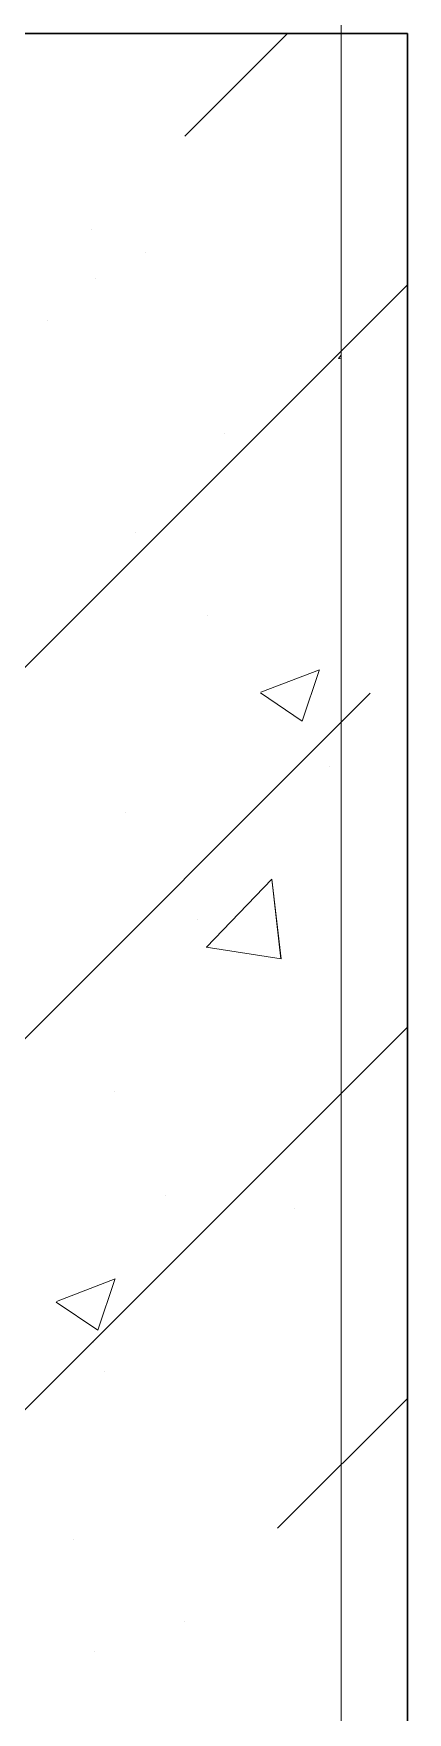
# Model space of a CAD drawing. Header units: millimetres. Extents: x 470010 to 1231400, y -134005 to 421770.
# Drawn here: x 806530 to 806643, y 172506 to 173013 of the extents above; entities that cross this region are included whole.
import ezdxf
from ezdxf.enums import TextEntityAlignment as Align

# ---------------------------------------------------------------- set-up
doc = ezdxf.new("R2010")
doc.units = ezdxf.units.MM
doc.linetypes.add('HIDDEN2', pattern=[4.7625, 3.175, -1.5875])
doc.layers.get('Defpoints').update_dxf_attribs({"color": 140})
for name, color, linetype, lineweight in [('АР_Колонны', 70, 'Continuous', 30), ('АР_Стены ЖБ', 7, 'Continuous', 35), ('АР_Стены ПЕНОблок', 52, 'Continuous', 20), ('АР_Штриховка', 8, 'Continuous', 0)]:
    doc.layers.add(name, color=color, linetype=linetype, lineweight=lineweight)
doc.styles.add('style1', font='ARIALN.TTF')

# ---------------------------------------------------------------- blocks, each defined once
blk = doc.blocks.new('A$C9108343f')
at = {"layer": 'АР_Колонны', "color": 18, "linetype": 'HIDDEN2', "lineweight": 25, "true_color": 0x000000}
for p, q in [((140704.09, 273379.49), (140924.09, 273379.49)), ((140924.09, 273379.49), (140924.09, 272479.49))]:
    blk.add_line(p, q, dxfattribs=at)
at = {"layer": 'АР_Колонны', "color": 18, "linetype": 'Continuous', "lineweight": 15, "true_color": 0x000000}
for p, q in [((140924.09, 273379.49), (140704.09, 273379.49)), ((140924.09, 273379.49), (140704.09, 273379.49)), ((140924.09, 272479.49), (140924.09, 273379.49)), ((140924.09, 272479.49), (140924.09, 273379.49))]:
    blk.add_line(p, q, dxfattribs=at)
at = {"layer": 'АР_Стены ЖБ', "color": 18, "linetype": 'Continuous', "lineweight": 30, "true_color": 0x000000}
for p, q in [((140924.09, 273379.49), (140704.09, 273379.49)), ((140924.09, 272479.49), (140924.09, 273379.49))]:
    blk.add_line(p, q, dxfattribs=at)
at = {"layer": 'АР_Стены ПЕНОблок', "color": 18, "linetype": 'Continuous', "lineweight": 20, "true_color": 0x000000}
blk.add_line((140904.09, 237679.49), (140904.09, 313879.49), dxfattribs=at)
at = {"layer": 'АР_Штриховка', "color": 18, "linetype": 'Continuous', "lineweight": 5, "true_color": 0x000000}
for p, q in [((140856.74, 273348.43), (140887.81, 273379.49)), ((140828.68, 273320.36), (140828.68, 273320.36)), ((140704.09, 273083.52), (140924.09, 273303.52)), ((140772.55, 273039.73), (140912.87, 273180.05)), ((140704.09, 272859.02), (140924.09, 273079.02)), ((140884.81, 272927.48), (140924.09, 272966.76)), ((140856.74, 272899.41), (140856.74, 272899.41))]:
    blk.add_line(p, q, dxfattribs=at)
at = {"layer": 'АР_Штриховка', "color": 18, "linetype": 'Continuous', "lineweight": 0, "true_color": 0x000000}
for p, q in [((140844.89, 273313.14), (140844.89, 273313.14)), ((140829.84, 273305.3), (140829.84, 273305.3)), ((140815.33, 273292.74), (140815.33, 273292.74)), ((140903.24, 273281.23), (140904.09, 273282.25)), ((140903.24, 273281.22), (140904.09, 273281.14)), ((140868.89, 273258.63), (140868.89, 273258.63)), ((140841.8, 273228.59), (140841.8, 273228.59)), ((140863.73, 273203.48), (140863.73, 273203.48)), ((140879.72, 273180.28), (140897.51, 273187.11)), ((140892.27, 273171.56), (140897.42, 273186.91)), ((140879.63, 273180.08), (140892.27, 273171.56)), ((140900.39, 273157.9), (140900.39, 273157.9)), ((140838.71, 273144.03), (140838.71, 273144.03)), ((140863.29, 273103.18), (140883.07, 273123.8)), ((140885.86, 273099.67), (140883.05, 273123.79)), ((140860.5, 273111.67), (140860.5, 273111.67)), ((140863.27, 273103.22), (140885.86, 273099.71)), ((140835.62, 273059.48), (140835.62, 273059.48)), ((140850.93, 273028.11), (140850.93, 273028.11)), ((140889.87, 273024.16), (140889.87, 273024.16)), ((140817.92, 272996.1), (140835.7, 273002.92)), ((140830.47, 272987.37), (140835.62, 273002.72)), ((140817.83, 272995.9), (140830.46, 272987.37)), ((140829.09, 272983.66), (140829.09, 272983.66)), ((140832.54, 272974.92), (140832.54, 272974.92)), ((140823.05, 272923.98), (140823.05, 272923.98)), ((140829.45, 272890.37), (140829.45, 272890.37))]:
    blk.add_line(p, q, dxfattribs=at)
at = {"layer": 'Defpoints', "color": 18, "true_color": 0x000000, "style": 'style1'}
for p in [(143949.34, 316089.12), (143974.98, 281639.5), (143890.4, 273244.71), (143839.99, 264276.81), (143967.75, 254892.38), (12251.96, 104178.14), (12382.58, 96023.14)]:
    blk.add_attdef('АР-ПОМЕЩЕНИЕ:НАИМЕНОВАНИЕ', text='', height=100, dxfattribs=at).set_placement(p, align=Align.MIDDLE)
at = {"layer": 'Defpoints', "color": 18, "true_color": 0x000000, "style": 'style1', "flags": 8}
for p in [(143951.3, 279099.09), (143848.34, 269251.11), (143875.33, 260094.25), (144049.74, 250824.7), (163419.28, 238153.36), (155897.46, 237965.97), (183037.2, 237965.97), (143342.94, 237876.19)]:
    blk.add_attdef('АР-ПОМЕЩЕНИЕ:НАИМЕНОВАНИЕ', text='', height=100, dxfattribs=at).set_placement(p, align=Align.MIDDLE)

msp = doc.modelspace()

# ---------------------------------------------------------------- linework, layer by layer
at = {"layer": 'АР_Колонны', "color": 18, "linetype": 'HIDDEN2', "lineweight": 25, "true_color": 0x000000}
for p, q in [((806422.706, 173013.25), (806642.706, 173013.25)), ((806642.706, 173013.25), (806642.706, 172113.25))]:
    msp.add_line(p, q, dxfattribs=at)
at = {"layer": 'АР_Колонны', "color": 18, "linetype": 'Continuous', "lineweight": 15, "true_color": 0x000000}
for p, q in [((806642.706, 173013.25), (806422.706, 173013.25)), ((806642.706, 173013.25), (806422.706, 173013.25)), ((806642.706, 172113.25), (806642.706, 173013.25)), ((806642.706, 172113.25), (806642.706, 173013.25))]:
    msp.add_line(p, q, dxfattribs=at)
at = {"layer": 'АР_Стены ЖБ', "color": 18, "linetype": 'Continuous', "lineweight": 30, "true_color": 0x000000}
for p, q in [((806642.706, 173013.25), (806422.706, 173013.25)), ((806642.706, 172113.25), (806642.706, 173013.25))]:
    msp.add_line(p, q, dxfattribs=at)
at = {"layer": 'АР_Стены ПЕНОблок', "color": 18, "linetype": 'Continuous', "lineweight": 20, "true_color": 0x000000}
msp.add_line((806622.706, 137313.251), (806622.706, 213513.251), dxfattribs=at)
at = {"layer": 'АР_Штриховка', "color": 18, "linetype": 'Continuous', "lineweight": 5, "true_color": 0x000000}
for p, q in [((806575.356, 172982.184), (806606.423, 173013.25)), ((806422.706, 172717.28), (806642.706, 172937.28)), ((806491.166, 172673.487), (806631.483, 172813.804)), ((806422.706, 172492.774), (806642.706, 172712.774)), ((806603.419, 172561.234), (806642.706, 172600.521))]:
    msp.add_line(p, q, dxfattribs=at)
at = {"layer": 'АР_Штриховка', "color": 18, "linetype": 'Continuous', "lineweight": 0, "true_color": 0x000000}
for p, q in [((806621.849, 172914.973), (806622.706, 172914.898)), ((806621.85, 172914.983), (806622.706, 172916.003)), ((806598.335, 172814.042), (806616.119, 172820.869)), ((806610.887, 172805.318), (806616.037, 172820.667)), ((806598.244, 172813.842), (806610.879, 172805.32)), ((806581.903, 172736.935), (806601.686, 172757.554)), ((806604.468, 172733.429), (806601.661, 172757.551)), ((806581.884, 172736.974), (806604.474, 172733.47)), ((806536.533, 172629.854), (806554.317, 172636.681)), ((806549.085, 172621.13), (806554.235, 172636.479)), ((806536.442, 172629.654), (806549.077, 172621.132))]:
    msp.add_line(p, q, dxfattribs=at)

# ---------------------------------------------------------------- block references
msp.add_blockref('A$C9108343f', (665718.612, -100366.242))

doc.saveas('drawing.dxf')
